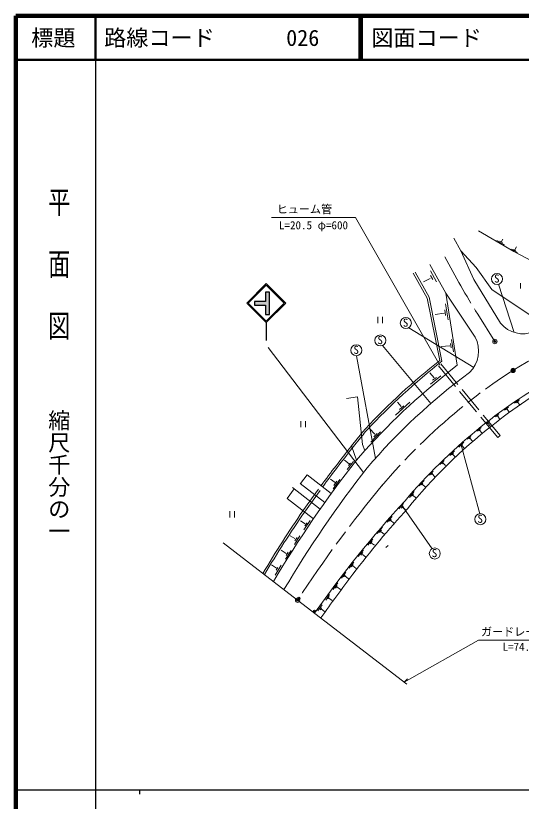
# Model space of a CAD drawing. Units: millimetres on the paper, with parts at other scales. Extents: x 40 to 680, y 20 to 380.
# Drawn here: x 40 to 154.3, y 202.4 to 380 of the extents above; entities that cross this region are included whole.
import ezdxf
from ezdxf.enums import TextEntityAlignment as Align

# ---------------------------------------------------------------- set-up
doc = ezdxf.new("R2010")
doc.units = ezdxf.units.MM
doc.header["$PDMODE"] = 32
doc.header["$PDSIZE"] = 0.5
doc.linetypes.add('CHAIN', pattern=[18.5, 12, -1.5, 3.5, -1.5])
doc.linetypes.add('DASHED', pattern=[7.5, 6, -1.5])
for name, color, linetype, lineweight in [('M-BGD', 7, 'Continuous', 13), ('M-BMK', 2, 'CHAIN', 13), ('M-BMK-SRVR', 3, 'Continuous', 13), ('M-STR-HTXT', 7, 'Continuous', 13), ('M-STR-STRC', 7, 'Continuous', 25), ('M-TTL', 2, 'Continuous', 140), ('M-TTL-BAND', 7, 'Continuous', 25), ('M-TTL-LINE', 7, 'Continuous', 50)]:
    doc.layers.add(name, color=color, linetype=linetype, lineweight=lineweight)
doc.layers.add('M-OTRS', color=6, linetype='Continuous')
doc.layers.add('M-TTL-TXT', color=7, linetype='Continuous')
doc.styles.add('@ＭＳ ゴシック', font='')
doc.styles.add('ＭＳ ゴシック', font='')
doc.styles.get('@ＭＳ ゴシック').set_extended_font_data('@MS Gothic')
doc.styles.get('ＭＳ ゴシック').set_extended_font_data('MS Gothic')

msp = doc.modelspace()

# ---------------------------------------------------------------- hatches: boundary and pattern name
at = {"layer": 'M-STR-STRC'}
for points in [[(96.455, 312.464), (96.455, 314.568), (93.957, 314.568), (93.957, 315.392), (96.491, 315.392), (96.491, 317.514), (97.404, 317.514), (97.404, 312.464)], [(96.455, 312.464), (96.455, 314.568), (93.957, 314.568), (93.957, 315.392), (96.491, 315.392), (96.491, 317.514), (97.404, 317.514), (97.404, 312.464)], [(96.455, 312.464), (96.455, 314.568), (93.957, 314.568), (93.957, 315.392), (96.491, 315.392), (96.491, 317.514), (97.404, 317.514), (97.404, 312.464)], [(96.455, 312.464), (96.455, 314.568), (93.957, 314.568), (93.957, 315.392), (96.491, 315.392), (96.491, 317.514), (97.404, 317.514), (97.404, 312.464)], [(96.455, 312.464), (96.455, 314.568), (93.957, 314.568), (93.957, 315.392), (96.491, 315.392), (96.491, 317.514), (97.404, 317.514), (97.404, 312.464)], [(97.404, 317.514), (96.491, 317.514), (96.491, 315.392), (93.957, 315.392), (93.957, 314.568), (96.455, 314.568), (96.455, 312.464), (97.404, 312.464)]]:
    msp.add_hatch(color=256, dxfattribs=at).paths.add_polyline_path(points)

# ---------------------------------------------------------------- linework, layer by layer
at = {"layer": 'M-BGD'}
for p, q in [((144.644, 331.349), (152.606, 326.671)), ((139.074, 329.682), (140.61, 326.843)), ((148.78, 329.221), (150.5, 328.189)), ((149.472, 329.048), (150.033, 328.696)), ((149.825, 328.956), (150.149, 329.465)), ((140.61, 326.843), (143.57, 320.354)), ((144.073, 323.094), (140.61, 326.843)), ((152.04, 327.226), (153.409, 326.462)), ((152.491, 327.185), (153.033, 326.865)), ((152.825, 327.087), (153.186, 327.727)), ((152.606, 326.671), (158.044, 323.797)), ((137.212, 317.259), (133.638, 323.775)), ((133.024, 316.181), (129.876, 321.835)), ((133.452, 316.339), (130.269, 322.054)), ((133.738, 322.323), (135.153, 319.835)), ((144.073, 323.094), (147.659, 318.116)), ((133.722, 320.616), (132.21, 319.819)), ((133.755, 321.25), (134.259, 320.404)), ((143.57, 320.354), (149.589, 310.514)), ((143.57, 320.354), (149.589, 310.514)), ((156.977, 311.834), (147.659, 318.116)), ((152.676, 308.4), (149.115, 319.279)), ((154.116, 318.334), (154.116, 319.559)), ((135.856, 302.058), (133.024, 316.181)), ((136.352, 301.876), (133.452, 316.339)), ((139.802, 300.971), (137.212, 317.259)), ((137.212, 317.259), (143.824, 307.347)), ((137.15, 314.897), (137.751, 311.255)), ((136.879, 312.729), (134.841, 312.458)), ((136.987, 313.488), (137.193, 312.22)), ((121.893, 310.53), (121.893, 311.929)), ((122.942, 310.53), (122.942, 311.929)), ((143.541, 300.478), (128.883, 309.474)), ((138.295, 305.91), (138.454, 304.949)), ((138.533, 306.791), (138.988, 304.038)), ((133.872, 292.35), (122.921, 305.436)), ((138.172, 305.382), (136.141, 305.216)), ((121.301, 279.916), (117.051, 303.131)), ((134.598, 298.144), (133.622, 299.242)), ((133.781, 296.701), (136.106, 298.603)), ((134.251, 297.573), (135.089, 298.245)), ((117.278, 293.845), (114.811, 293.434)), ((118.43, 283.038), (117.278, 293.845)), ((152.73, 292.397), (153.849, 293.183)), ((125.863, 289.67), (129.107, 292.669)), ((127.126, 291.688), (126.335, 292.631)), ((126.79, 290.984), (127.7, 291.808)), ((150.477, 290.854), (151.415, 291.542)), ((153.209, 292.46), (153.689, 292.814)), ((153.529, 292.536), (153.849, 292.126)), ((148.309, 289.303), (149.235, 290.016)), ((148.702, 289.377), (149.082, 289.692)), ((150.922, 290.956), (151.184, 291.163)), ((151.104, 290.984), (151.527, 290.434)), ((104.485, 286.949), (104.485, 288.349)), ((105.535, 286.949), (105.535, 288.349)), ((146.248, 287.745), (147.091, 288.44)), ((146.581, 287.848), (146.812, 288.049)), ((146.74, 287.905), (147.279, 287.302)), ((148.953, 289.446), (149.388, 288.849)), ((121.167, 285.438), (119.983, 286.661)), ((144.222, 286.045), (145.19, 286.879)), ((144.625, 286.175), (144.991, 286.504)), ((144.866, 286.272), (145.362, 285.679)), ((120.267, 283.606), (122.457, 285.904)), ((120.95, 284.798), (121.676, 285.568)), ((142.057, 284.288), (142.975, 285.115)), ((142.446, 284.364), (142.773, 284.677)), ((142.69, 284.462), (143.225, 283.815)), ((148.964, 284.648), (149.502, 285.094)), ((117, 279.522), (115.891, 282.731)), ((118.901, 281.677), (118.43, 283.038)), ((140.144, 282.46), (141.289, 283.586)), ((140.627, 283.24), (144.889, 267.423)), ((140.664, 282.717), (141.025, 283.079)), ((140.907, 282.794), (141.387, 282.252)), ((117, 279.522), (118.901, 281.677)), ((138.121, 280.56), (139.174, 281.612)), ((138.528, 280.705), (138.955, 281.154)), ((138.799, 280.81), (139.338, 280.267)), ((115.352, 278.725), (114.319, 279.505)), ((114.933, 277.421), (116.38, 279.225)), ((115.229, 278.291), (115.655, 278.833)), ((135.911, 278.561), (136.822, 279.464)), ((136.335, 278.7), (136.648, 279.04)), ((133.504, 276.162), (134.38, 277.066)), ((136.592, 278.811), (137.176, 278.304)), ((104.38, 274.283), (105.857, 276.205)), ((105.857, 276.205), (111.341, 272.008)), ((133.914, 276.301), (134.234, 276.649)), ((134.144, 276.399), (134.762, 275.78)), ((104.274, 274.274), (109.857, 269.94)), ((104.336, 274.226), (104.38, 274.283)), ((112.191, 274.49), (111.139, 275.261)), ((111.774, 273.01), (113.296, 275.126)), ((111.941, 273.781), (112.619, 274.74)), ((131.211, 273.685), (132.316, 274.908)), ((131.69, 273.928), (132.066, 274.352)), ((131.989, 274.053), (132.587, 273.532)), ((101.369, 270.842), (102.966, 273.014)), ((102.554, 273.334), (108.82, 268.469)), ((129.046, 271.119), (130.109, 272.432)), ((129.501, 271.369), (129.911, 271.883)), ((107.283, 266.25), (101.369, 270.842)), ((129.814, 271.557), (130.474, 271.014)), ((126.635, 268.499), (127.684, 269.708)), ((127.149, 268.693), (127.559, 269.18)), ((127.175, 269.441), (134.109, 259.514)), ((127.476, 268.853), (128.094, 268.304)), ((88.436, 266.579), (88.436, 267.979)), ((89.485, 266.579), (89.485, 267.979)), ((123.952, 265.486), (125.098, 266.807)), ((105.451, 265.098), (104.388, 265.828)), ((106.579, 265.887), (105.156, 263.807)), ((105.861, 265.39), (105.389, 264.66)), ((124.487, 265.729), (124.876, 266.195)), ((124.786, 265.896), (125.481, 265.292)), ((121.728, 262.941), (122.882, 264.345)), ((122.263, 263.184), (122.652, 263.691)), ((122.583, 263.351), (123.292, 262.774)), ((103.13, 261.783), (102.025, 262.451)), ((104.261, 262.44), (103.01, 260.454)), ((103.61, 262.034), (103.099, 261.262)), ((119.6, 260.316), (120.698, 261.692)), ((120.163, 260.622), (120.545, 261.13)), ((120.462, 260.796), (121.115, 260.289)), ((124.184, 260.257), (123.697, 259.755)), ((101.168, 258.461), (99.99, 259.201)), ((102.231, 259.138), (100.97, 257.147)), ((101.553, 258.732), (101.126, 257.992)), ((117.426, 257.776), (118.629, 259.271)), ((118.003, 258.061), (118.434, 258.617)), ((118.358, 258.2), (119.08, 257.637)), ((98.943, 255.074), (97.838, 255.835)), ((98.62, 253.51), (99.996, 255.783)), ((115.344, 255.109), (116.435, 256.485)), ((115.852, 255.414), (116.275, 255.957)), ((98.901, 254.647), (99.277, 255.23)), ((113.64, 252.842), (114.641, 254.204)), ((116.178, 255.63), (116.956, 255.025)), ((114.133, 253.134), (114.481, 253.635)), ((114.418, 253.343), (115.197, 252.689)), ((111.737, 250.283), (112.79, 251.763)), ((112.276, 250.617), (112.679, 251.221)), ((112.61, 250.867), (113.43, 250.262)), ((110.077, 247.91), (110.931, 249.133)), ((110.528, 248.188), (110.848, 248.667)), ((110.799, 248.348), (111.564, 247.778)), ((108.329, 245.457), (109.309, 246.84)), ((108.822, 245.721), (109.121, 246.173)), ((109.093, 245.867), (109.816, 245.318))]:
    msp.add_line(p, q, dxfattribs=at)
at = {"layer": 'M-BGD', "linetype": 'DASHED'}
for p, q in [((148.964, 284.648), (135.354, 301.082)), ((149.502, 285.094), (135.9, 301.518)), ((115.891, 282.731), (118.161, 285.563)), ((116.066, 282.227), (118.229, 284.931)), ((104.927, 268.075), (109.04, 273.769)), ((105.286, 267.8), (109.397, 273.495))]:
    msp.add_line(p, q, dxfattribs=at)
at = {"layer": 'M-BGD'}
for centre in [(148.799, 320.488), (128.19, 310.514), (122.43, 306.585), (117.017, 304.381), (145.044, 266.183), (134.729, 258.428)]:
    msp.add_circle(centre, 1.25, dxfattribs=at)
for centre, radius, start, end in [((154.641, 314.579), 6.484, 218.81659, 293.79357), ((138.01, 304.147), 6.637, 313.31217, 28.82777), ((215.639, 199.682), 112.272, 108.35816, 129.4844), ((233.699, 178.451), 157.645, 128.36399, 136.66375), ((237.11, 174.59), 159.502, 127.5947, 137.82634), ((233.699, 178.451), 157.195, 128.26357, 136.65795), ((224.766, 187.881), 138.476, 126.41507, 139.51227), ((209.273, 211.498), 97.7, 117.95366, 129.09817), ((369.439, 81.807), 323.507, 140.71614, 140.96206), ((369.439, 81.807), 323.057, 140.71896, 141.04158), ((225.689, 187.333), 128.194, 129.44172, 139.64), ((219.502, 195.276), 116.762, 127.9731, 141.12949), ((369.439, 81.807), 323.507, 141.60481, 143.60295), ((369.439, 81.807), 323.057, 141.65575, 143.60439), ((321.752, 119.425), 259.912, 141.97789, 149.3056), ((321.752, 119.425), 256.917, 141.94564, 149.38647), ((311.314, 101.726), 249.069, 137.38924, 144.89864), ((277.739, 131.315), 202.677, 137.38084, 142.82634), ((321.752, 119.425), 262.887, 145.56643, 149.22712), ((314.319, 123.951), 253.747, 145.46561, 149.25824), ((388.862, 45.939), 342.809, 142.67864, 144.73611)]:
    msp.add_arc(centre, radius, start, end, dxfattribs=at)
at = {"layer": 'M-BMK'}
msp.add_line((144.454, 312.505), (148.32, 306.359), dxfattribs=at)
for centre, radius, start, end in [((303.296, 412.11), 187.489, 207.52441, 212.09065), ((217.149, 197.716), 120.89, 93.93709, 129.4214), ((228.264, 184.348), 138.275, 129.46191, 139.79399), ((334.319, 97.985), 275.031, 140.23318, 146.97359)]:
    msp.add_arc(centre, radius, start, end, dxfattribs=at)
at = {"layer": 'M-BMK-SRVR'}
for p, q in [((86.895, 260.845), (103.728, 247.884)), ((103.728, 247.884), (128.443, 228.853))]:
    msp.add_line(p, q, dxfattribs=at)
for centre, radius in [((148.32, 306.359), 0.5), ((152.43, 299.823), 0.5), ((152.43, 299.823), 0.4), ((152.43, 299.823), 0.3), ((152.43, 299.823), 0.2), ((152.43, 299.823), 0.1), ((152.43, 299.823), 0.02), ((103.728, 247.884), 0.5)]:
    msp.add_circle(centre, radius, dxfattribs=at)
for p in [(148.32, 306.359), (152.43, 299.823), (103.728, 247.884)]:
    msp.add_point(p, dxfattribs=at)
at = {"layer": 'M-OTRS'}
for p in [(104.005, 248.308), (107.552, 245.394), (107.552, 245.394)]:
    msp.add_point(p, dxfattribs=at)
at = {"layer": 'M-STR-HTXT'}
for p, q in [((116.817, 334.358), (97.817, 334.358)), ((135.848, 300.963), (116.817, 334.358)), ((127.8, 229.348), (144.584, 238.851)), ((144.584, 238.851), (178.199, 238.851)), ((127.8, 229.348), (128.547, 230.059))]:
    msp.add_line(p, q, dxfattribs=at)
at = {"layer": 'M-STR-STRC'}
for p, q in [((96.631, 319.454), (92.218, 315.042)), ((96.631, 319.115), (92.558, 315.042)), ((101.043, 315.042), (96.631, 319.454)), ((100.704, 315.042), (96.631, 319.115)), ((97.404, 317.514), (96.491, 317.514)), ((96.491, 317.514), (96.491, 315.392)), ((97.404, 312.464), (97.404, 317.514)), ((92.218, 315.042), (96.631, 310.629)), ((92.558, 315.042), (96.631, 310.969)), ((96.491, 315.392), (93.957, 315.392)), ((93.957, 315.392), (93.957, 314.568)), ((93.957, 314.568), (96.455, 314.568)), ((96.455, 314.568), (96.455, 312.464)), ((96.631, 310.629), (101.043, 315.042)), ((96.631, 310.969), (100.704, 315.042)), ((96.455, 312.464), (97.404, 312.464)), ((96.631, 310.629), (96.631, 306.595))]:
    msp.add_line(p, q, dxfattribs=at)
at = {"layer": 'M-STR-STRC', "lineweight": 13}
msp.add_line((118.605, 276.707), (97.046, 304.989), dxfattribs=at)
at = {"layer": 'M-TTL'}
for p, q in [((40, 380), (40, 20)), ((680, 380), (40, 380))]:
    msp.add_line(p, q, dxfattribs=at)
at = {"layer": 'M-TTL-BAND'}
for p, q in [((58, 370), (58, 20)), ((40, 205), (579, 205)), ((68, 205), (68, 204))]:
    msp.add_line(p, q, dxfattribs=at)
at = {"layer": 'M-TTL-LINE'}
for p, q in [((58, 380), (58, 370)), ((117.75, 380), (117.75, 370)), ((118.25, 380), (118.25, 370)), ((40, 370), (680, 370))]:
    msp.add_line(p, q, dxfattribs=at)

# ---------------------------------------------------------------- texts
at = {"layer": 'M-BGD', "style": 'ＭＳ ゴシック'}
for p in [(148.12, 319.114), (127.511, 309.14), (121.752, 305.212), (116.338, 303.007), (144.365, 264.809), (134.05, 257.054)]:
    msp.add_text('S', height=1.833, dxfattribs=at).set_placement(p, align=Align.BOTTOM_LEFT)
at = {"layer": 'M-STR-HTXT', "style": 'ＭＳ ゴシック'}
for s, p in [('ヒューム管', (99, 334.788)), ('L=20.5 φ=600', (99.512, 331.168)), ('ガードレール', (145.185, 239.265)), ('L=74.5', (150.044, 235.872))]:
    msp.add_text(s, height=1.833, dxfattribs=at).set_placement(p, align=Align.BOTTOM_LEFT)
at = {"layer": 'M-TTL-BAND', "style": '@ＭＳ ゴシック', "width": 1.4}
msp.add_text('平  面  図', height=3.666, rotation=270, dxfattribs=at).set_placement((49.777, 306.475), align=Align.MIDDLE_RIGHT)
at = {"layer": 'M-TTL-BAND', "style": '@ＭＳ ゴシック'}
msp.add_text('縮尺千分の一', height=3.666, rotation=270, dxfattribs=at).set_placement((49.777, 261.03), align=Align.MIDDLE_RIGHT)
at = {"layer": 'M-TTL-TXT', "style": 'ＭＳ ゴシック'}
msp.add_text('標題', height=3.666, dxfattribs=at).set_placement((48.5, 375), align=Align.MIDDLE_CENTER)
for s, p in [('路線コード', (60, 375)), ('026', (101.142, 375)), ('図面コード', (120.38, 375))]:
    msp.add_text(s, height=3.666, dxfattribs=at).set_placement(p, align=Align.MIDDLE_LEFT)

doc.saveas('drawing.dxf')
